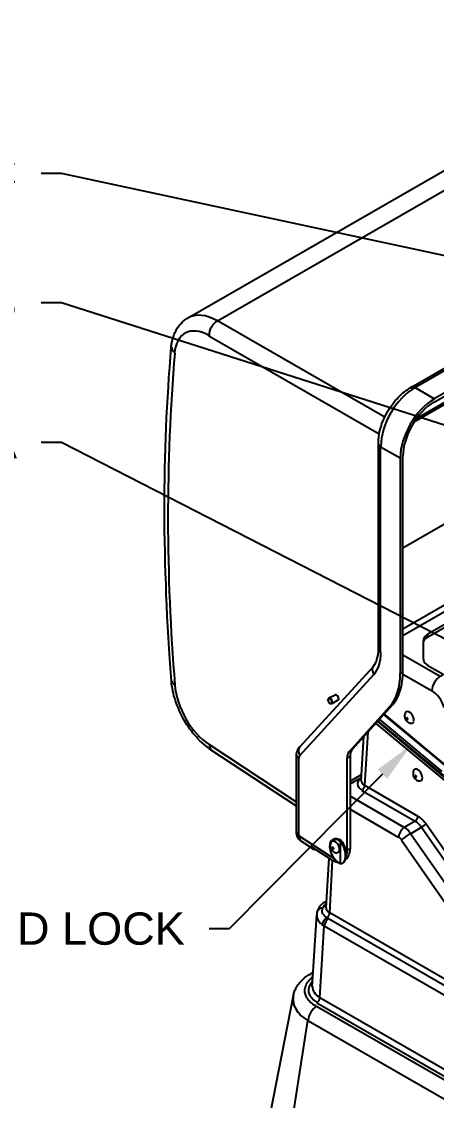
# Model space of a CAD drawing. Header units: feet. Extents: x -689 to 11593, y -511 to 1546.
# Drawn here: x 42.8 to 68.5, y 1283.7 to 1350.5 of the extents above; entities that cross this region are included whole.
import ezdxf
from ezdxf import colors
from ezdxf.entities.mleader import LeaderData, LeaderLine
from ezdxf.math import Vec2, Vec3

# ---------------------------------------------------------------- set-up
doc = ezdxf.new("R2010")
doc.units = ezdxf.units.FT
doc.header["$MEASUREMENT"] = 0
doc.layers.add('EQUIPMENT', color=6, linetype='Continuous')
doc.layers.add('TEXT', color=1, linetype='Continuous')
doc.styles.add('NEI-A', font='arial.ttf')

msp = doc.modelspace()

# ---------------------------------------------------------------- linework, layer by layer
at = {"layer": 'EQUIPMENT'}
for points in [[(59.80803, 1301.88399), (54.51795, 1305.3619), (54.40812, 1305.45343), (54.27998, 1305.54495), (54.06033, 1305.728), (53.93219, 1305.83783), (53.82236, 1305.94766), (53.71254, 1306.05748), (53.62101, 1306.16731), (53.51118, 1306.29545), (53.40135, 1306.40528), (53.30983, 1306.53341), (53.2, 1306.66154), (53.10848, 1306.80798), (53.01695, 1306.93611), (52.92543, 1307.08255), (52.85221, 1307.22899), (52.76069, 1307.37543), (52.54103, 1307.81475), (52.48611, 1307.96118), (52.41289, 1308.12593), (52.30307, 1308.4188), (52.26646, 1308.58355), (52.21154, 1308.72999), (52.17493, 1308.89473), (52.13832, 1309.04117), (52.12002, 1309.18761), (52.08341, 1309.35235), (52.0651, 1309.49879), (52.0651, 1309.64523), (51.95527, 1310.99978), (51.91867, 1311.67706), (51.86375, 1312.33603), (51.82714, 1313.01331), (51.79053, 1313.67228), (51.77223, 1314.34956), (51.73562, 1315.00853), (51.71731, 1315.6675), (51.6807, 1316.32648), (51.6624, 1316.98545), (51.6624, 1317.64442), (51.64409, 1318.3034), (51.62579, 1318.94406), (51.62579, 1321.54335), (51.64409, 1322.18401), (51.64409, 1322.82468), (51.6807, 1324.10602), (51.69901, 1324.72838), (51.73562, 1325.36905), (51.75392, 1325.99141), (51.79053, 1326.61377), (51.82714, 1327.25444), (51.86375, 1327.87681), (51.90036, 1328.48086), (51.95527, 1329.10323), (51.99188, 1329.72559), (52.0468, 1330.32965), (52.0468, 1330.40287), (52.0651, 1330.47609), (52.0651, 1330.54931), (52.10171, 1330.69575), (52.10171, 1330.75066), (52.13832, 1330.8971), (52.15663, 1330.95201), (52.19324, 1331.02523), (52.21154, 1331.08015), (52.22985, 1331.15337), (52.24815, 1331.20828), (52.28476, 1331.2815), (52.32137, 1331.33641), (52.33968, 1331.39133), (52.37629, 1331.44624), (52.41289, 1331.51946), (52.48611, 1331.62929), (52.52272, 1331.6659), (52.55933, 1331.72081), (52.61425, 1331.77573), (52.65086, 1331.83064), (52.70577, 1331.86725), (52.74238, 1331.92217), (52.85221, 1331.99539), (52.88882, 1332.0503), (52.99865, 1332.12352), (53.05356, 1332.14182), (107.82152, 1363.68099)], [(65.28117, 1326.00972), (54.90235, 1331.97708), (109.76183, 1363.57117), (120.03083, 1358.46413)], [(68.33807, 1326.94326), (123.17925, 1358.51904)], [(122.13588, 1357.38414), (122.11757, 1357.38414), (122.11757, 1357.36584), (122.08096, 1357.36584), (122.08096, 1357.34753), (67.05673, 1325.68023)], [(67.25809, 1325.9548), (122.17249, 1357.5855)], [(60.86971, 1299.21149), (60.08261, 1299.72402), (60.046, 1299.74233), (60.02769, 1299.77894), (59.99108, 1299.79724), (59.97278, 1299.83385), (59.93617, 1299.85216), (59.84464, 1300.03521), (59.84464, 1300.07181), (59.82634, 1300.10842), (59.82634, 1300.14503), (59.80803, 1300.18164), (59.80803, 1305.14224), (59.82634, 1305.17885), (59.82634, 1305.25207), (59.86295, 1305.32529), (59.86295, 1305.3619), (59.88125, 1305.38021), (59.93617, 1305.49004), (59.95447, 1305.50834), (59.97278, 1305.54495), (60.00939, 1305.56325), (64.58559, 1310.57877), (64.60389, 1310.61538), (64.6405, 1310.67029), (64.67711, 1310.7069), (64.71372, 1310.81673), (64.75033, 1310.87165), (64.78694, 1310.98148), (64.86016, 1311.27435), (64.86016, 1311.36588), (64.87846, 1311.4391), (64.87846, 1324.60025), (64.95168, 1325.11278), (65.06151, 1325.49718), (65.09812, 1325.60701), (65.31778, 1326.11955), (65.391, 1326.24768), (65.44591, 1326.35751), (65.51913, 1326.48564), (65.59235, 1326.59547), (65.68387, 1326.7053), (65.83031, 1326.92496), (65.92184, 1327.03479), (66.01336, 1327.12631), (66.10489, 1327.23614), (66.37946, 1327.51071), (66.48929, 1327.58393), (66.58081, 1327.65715), (66.69064, 1327.73037), (66.78216, 1327.80359), (66.89199, 1327.8585), (94.7519, 1343.89351)], [(118.56644, 1342.90505), (66.39776, 1312.86687)], [(122.33723, 1340.63525), (121.38538, 1341.1844), (121.38538, 1341.38575), (122.31893, 1340.8366), (122.50197, 1340.92813), (119.18881, 1342.85013), (66.39776, 1312.44586)], [(54.37151, 1331.06184), (64.93338, 1324.98465)], [(65.0066, 1311.42079), (65.0066, 1324.16093), (66.21471, 1323.48365), (66.21471, 1310.13945), (66.39776, 1310.23098), (66.37946, 1323.57518)], [(67.64249, 1312.15298), (67.64249, 1310.99978)], [(66.39776, 1311.27435), (68.70417, 1309.95641), (68.88721, 1310.04793), (67.93537, 1310.59707)], [(60.00939, 1305.03242), (64.58559, 1310.04793)], [(66.39776, 1310.08454), (68.17333, 1309.05947)], [(61.74834, 1308.47372), (61.74834, 1308.51033)], [(62.18766, 1308.7849), (61.80326, 1308.58355)], [(61.87648, 1308.25406), (61.89478, 1308.25406)], [(62.37071, 1308.45541), (61.98631, 1308.23576)], [(65.20795, 1307.55848), (69.56449, 1303.93413)], [(69.41805, 1303.11041), (69.47297, 1303.14702), (69.6011, 1303.97074), (65.24456, 1307.59509)], [(66.5259, 1307.65), (66.50759, 1307.61339), (66.50759, 1307.59509), (66.48929, 1307.55848), (66.48929, 1307.44865), (66.50759, 1307.43034), (66.50759, 1307.37543), (66.58081, 1307.22899), (66.59911, 1307.21069), (66.63572, 1307.17408), (66.65403, 1307.13747), (66.67233, 1307.11916), (66.70894, 1307.11916), (66.74555, 1307.08255), (66.76386, 1307.06425), (66.80047, 1307.06425), (66.81877, 1307.04594), (66.85538, 1307.04594)], [(64.71372, 1307.02764), (69.41805, 1303.11041), (69.56449, 1303.93413), (69.6011, 1303.97074)], [(64.82355, 1307.13747), (69.10687, 1303.54973), (69.16179, 1303.58634), (68.99704, 1303.71447)], [(68.92382, 1303.78769), (64.84185, 1307.17408)], [(68.8323, 1304.04396), (64.95168, 1307.28391)], [(63.81679, 1303.47651), (63.98153, 1306.20392)], [(67.33131, 1301.26163), (64.03644, 1303.16533), (64.2378, 1306.47849)], [(59.80803, 1302.14026), (54.38981, 1305.70969)], [(62.16935, 1298.60743), (59.95447, 1300.05351), (59.93617, 1304.83106)], [(63.1212, 1303.4399), (63.83509, 1303.86091)], [(63.1212, 1303.27515), (63.81679, 1303.67786)], [(63.85339, 1302.87245), (67.14826, 1300.96875), (66.47098, 1300.56604), (63.1212, 1302.50635)], [(63.1212, 1301.70094), (66.10489, 1299.98029)], [(74.01256, 1291.90787), (67.82554, 1300.7857)], [(61.93139, 1299.61419), (61.91309, 1299.57759), (61.91309, 1299.54098), (61.89478, 1299.50437), (61.89478, 1299.41284), (61.91309, 1299.37623), (61.91309, 1299.33962), (62.00461, 1299.15657), (62.04122, 1299.11997), (62.07783, 1299.08336), (62.09613, 1299.08336), (62.11444, 1299.06505), (62.15105, 1299.02844), (62.18766, 1299.02844), (62.22427, 1299.01014), (62.24257, 1298.99183), (62.27918, 1298.99183)], [(62.49884, 1299.6325), (62.49884, 1298.36947)], [(66.30624, 1299.77894), (72.49326, 1290.90111)], [(62.37071, 1298.40608), (62.31579, 1298.40608), (62.15105, 1298.46099), (62.04122, 1298.53421), (61.968, 1298.55252), (61.91309, 1298.60743), (60.75988, 1299.35793)], [(61.63851, 1295.58714), (61.82156, 1298.66235)], [(73.99425, 1289.45503), (85.14188, 1283.04835), (85.14188, 1281.85854), (61.85817, 1295.27596), (62.04122, 1298.51591)], [(85.34323, 1281.36431), (85.2151, 1281.41922), (84.95883, 1281.56566), (61.78495, 1294.90986), (61.67512, 1294.98308), (61.63851, 1295.00139), (61.6019, 1295.03799), (61.56529, 1295.0746), (61.52869, 1295.11121), (61.49208, 1295.14782), (61.47377, 1295.18443), (61.43716, 1295.22104), (61.41886, 1295.25765), (61.41886, 1295.29426), (61.40055, 1295.33087), (61.40055, 1295.45901), (61.41886, 1295.49561), (61.41886, 1295.53222), (61.43716, 1295.56883)], [(60.77819, 1290.69976), (61.05276, 1295.16613), (61.05276, 1295.00139), (61.12598, 1294.85495), (61.14428, 1294.80003), (61.18089, 1294.76342), (61.2175, 1294.72681), (61.23581, 1294.6902), (61.27242, 1294.65359), (61.30903, 1294.61698), (61.36394, 1294.58037), (61.40055, 1294.54377), (61.51038, 1294.47055), (84.70256, 1281.12635), (84.95883, 1280.97991), (85.06866, 1280.90669), (85.06866, 1276.29388), (61.25411, 1290.00417), (61.51038, 1294.47055)], [(59.60668, 1290.15061), (59.60668, 1290.20553), (59.69821, 1290.4801), (59.71651, 1290.51671), (59.75312, 1290.57162), (59.78973, 1290.68145), (59.82634, 1290.71806), (59.86295, 1290.77298), (59.88125, 1290.80959), (59.91786, 1290.8645), (59.99108, 1290.93772), (60.0643, 1291.02924), (60.21074, 1291.17568), (60.30226, 1291.2489), (60.37548, 1291.32212), (60.55853, 1291.43195), (60.66836, 1291.48686), (60.8331, 1291.59669)], [(84.37308, 1276.03761), (61.03446, 1289.47334), (60.96124, 1289.52825), (60.88802, 1289.56486), (60.8148, 1289.61977), (60.75988, 1289.67469), (60.68666, 1289.7113), (60.63175, 1289.76621), (60.57684, 1289.82113), (60.54023, 1289.87604), (60.50362, 1289.94926), (60.4487, 1290.00417), (60.4304, 1290.05909), (60.39379, 1290.114), (60.37548, 1290.18722), (60.33887, 1290.29705), (60.32057, 1290.37027), (60.32057, 1290.55332), (60.33887, 1290.62654), (60.37548, 1290.73637), (60.39379, 1290.80959), (60.41209, 1290.8645), (60.48531, 1290.97433), (60.54023, 1291.04755), (60.57684, 1291.10246), (60.68666, 1291.21229), (60.74158, 1291.26721), (60.8148, 1291.30382)], [(56.20199, 1272.70614), (59.60668, 1290.15061), (59.58838, 1290.0957), (59.58838, 1290.00417), (59.57007, 1289.94926), (59.58838, 1289.89435), (59.58838, 1289.78452), (59.60668, 1289.7296), (59.60668, 1289.67469), (59.62499, 1289.63808), (59.69821, 1289.41842), (59.73481, 1289.38181), (59.75312, 1289.3269), (59.82634, 1289.21707), (59.84464, 1289.18046), (59.88125, 1289.12554), (59.93617, 1289.08893), (59.97278, 1289.03402), (60.10091, 1288.90589), (60.15583, 1288.85097), (60.26565, 1288.77775), (60.32057, 1288.72284), (60.37548, 1288.68623), (60.4487, 1288.64962), (60.50362, 1288.61301), (83.84224, 1275.17729)], [(61.07107, 1289.7113), (84.90391, 1275.9827)], [(69.76585, 1282.29785), (65.51913, 1265.82353), (57.68468, 1270.34482), (60.50362, 1288.61301)]]:
    msp.add_lwpolyline(points, dxfattribs=at)
for points in [[(123.17925, 1358.7387), (68.33807, 1327.14461), (67.12995, 1327.8402), (94.7519, 1343.74707), (121.87961, 1359.37937)], [(67.93537, 1312.57399), (117.96238, 1341.38575), (117.96238, 1341.1844), (67.91706, 1312.35434)], [(65.75709, 1308.18084), (63.23103, 1305.38021), (63.06629, 1305.27038), (65.57405, 1308.07101)], [(63.1212, 1304.9775), (63.1212, 1299.2481), (62.93815, 1299.15657), (62.93815, 1304.88598)], [(67.55096, 1300.58435), (73.73799, 1291.70652), (73.06071, 1291.30382), (66.87369, 1300.18164)]]:
    msp.add_lwpolyline(points, close=True, dxfattribs=at)
for points in [[(66.39776, 1317.90069), (107.16255, 1341.36744, -0.23545212), (107.85813, 1341.42236)], [(67.03843, 1304.08057), (67.03843, 1304.04396), (67.02013, 1304.00735), (67.02013, 1303.8426), (67.03843, 1303.80599), (67.03843, 1303.76938), (67.09334, 1303.65956), (67.12995, 1303.62295), (67.14826, 1303.58634), (67.18487, 1303.56803), (67.22148, 1303.53142), (67.23978, 1303.51312), (67.27639, 1303.49481), (67.2947, 1303.49481), (67.313, 1303.47651), (67.34961, 1303.4582), (67.38622, 1303.4582, 0.32539641), (67.58509, 1303.56345)]]:
    msp.add_lwpolyline(points, format="xyb", dxfattribs=at)
for centre, radius, start, end in [((176.93917, 1319.78302), 125.10106, 175.3235571, 184.7562628), ((66.90115, 1307.21985), 0.19221, 260.999566, 333.098374), ((62.00031, 1295.10461), 0.94954, 111.2071396, 176.2851849)]:
    msp.add_arc(centre, radius, start, end, dxfattribs=at)
for points in [[(54.90328, 1331.98039), (54.21124, 1332.37347), (53.55427, 1332.43499), (53.06404, 1332.15262)], [(54.38057, 1331.06746), (53.26786, 1331.70351), (52.35394, 1331.23895), (52.24227, 1329.98053)], [(54.90592, 1331.98336), (54.60382, 1331.82397), (54.3695, 1331.41778), (54.38233, 1331.07575)], [(52.06785, 1330.34764), (52.05696, 1330.22153), (52.12788, 1330.09381), (52.26435, 1329.99375)], [(67.14442, 1327.84936), (65.97101, 1327.17937), (65.02518, 1325.5397), (65.03089, 1324.18539)], [(67.12212, 1327.84445), (67.03356, 1327.89309), (66.9499, 1327.90027), (66.88789, 1327.86455)], [(68.34543, 1327.14733), (67.17815, 1326.47374), (66.23231, 1324.83389), (66.23195, 1323.4831)], [(68.33982, 1326.95613), (67.26216, 1326.33792), (66.39151, 1324.82846), (66.39436, 1323.58325)], [(64.87846, 1324.3711), (64.87851, 1324.29931), (64.92684, 1324.23023), (65.0137, 1324.17777)], [(67.93428, 1312.36827), (67.78557, 1312.28222), (67.68774, 1312.17119), (67.65479, 1312.05107)], [(67.95258, 1312.56962), (67.76574, 1312.4615), (67.66079, 1312.31494), (67.66079, 1312.16214)], [(64.87846, 1311.63096), (64.87851, 1311.55917), (64.92684, 1311.49009), (65.0137, 1311.43763)], [(64.59551, 1310.06057), (64.87568, 1310.3683), (65.02542, 1310.84857), (65.02441, 1311.43623)], [(67.66079, 1311.00893), (67.66079, 1310.85612), (67.76574, 1310.70956), (67.95258, 1310.60145)], [(64.58889, 1310.59763), (64.46509, 1310.46188), (64.46616, 1310.24233), (64.59151, 1310.05945)], [(65.75989, 1308.19809), (66.174, 1308.65922), (66.3953, 1309.37415), (66.39419, 1310.24724)], [(52.08572, 1309.65079), (52.09312, 1309.5573), (52.16316, 1309.47187), (52.28321, 1309.40988)], [(65.59515, 1308.08827), (66.00926, 1308.54939), (66.23056, 1309.26432), (66.22945, 1310.13741)], [(68.71235, 1309.94984), (68.42942, 1309.78753), (68.19776, 1309.39551), (68.18841, 1309.06324)], [(52.25976, 1309.4131), (52.36729, 1308.02032), (53.2779, 1306.43666), (54.39038, 1305.70771)], [(68.95504, 1308.00069), (68.81927, 1308.45087), (68.51391, 1308.86588), (68.17179, 1309.06516)], [(61.78506, 1308.56286), (61.73607, 1308.53655), (61.73319, 1308.44664), (61.77863, 1308.36202)], [(61.90443, 1308.57995), (61.83589, 1308.62772), (61.7795, 1308.60183), (61.77699, 1308.52142)], [(61.77863, 1308.36202), (61.82406, 1308.27741), (61.90061, 1308.23014), (61.94959, 1308.25645)], [(61.95602, 1308.45728), (61.91059, 1308.54189), (61.83404, 1308.58916), (61.78506, 1308.56286)], [(62.03091, 1308.34442), (62.02894, 1308.42794), (61.97297, 1308.53217), (61.90443, 1308.57995)], [(61.91173, 1308.27051), (61.98014, 1308.22819), (62.03288, 1308.26089), (62.03091, 1308.34442)], [(61.94959, 1308.25645), (61.99858, 1308.28275), (62.00146, 1308.37267), (61.95602, 1308.45728)], [(62.37703, 1308.67694), (62.32681, 1308.77046), (62.24639, 1308.82495), (62.19741, 1308.79864)], [(62.37926, 1308.45998), (62.42825, 1308.48628), (62.42725, 1308.58342), (62.37703, 1308.67694)], [(66.86685, 1307.6705), (66.72427, 1307.798), (66.57522, 1307.79238), (66.52726, 1307.65769)], [(67.06378, 1307.17789), (67.09586, 1307.32678), (67.00942, 1307.543), (66.86685, 1307.6705)], [(66.63121, 1307.38519), (66.61807, 1307.37762), (66.62173, 1307.34663), (66.63939, 1307.31597)], [(66.68698, 1307.34337), (66.66932, 1307.37403), (66.64435, 1307.39275), (66.63121, 1307.38519)], [(66.63939, 1307.31597), (66.65705, 1307.2853), (66.68201, 1307.26658), (66.69515, 1307.27415)], [(66.69515, 1307.27415), (66.7083, 1307.28172), (66.70463, 1307.31271), (66.68698, 1307.34337)], [(54.40493, 1305.72122), (54.40082, 1305.57007), (54.44924, 1305.45259), (54.54039, 1305.39257)], [(60.01269, 1305.58211), (59.88889, 1305.44636), (59.88996, 1305.22681), (60.01531, 1305.04394)], [(59.80803, 1305.04123), (59.80808, 1304.96945), (59.85641, 1304.90036), (59.94327, 1304.8479)], [(60.0111, 1305.04808), (59.9702, 1305.00353), (59.94808, 1304.93423), (59.94775, 1304.84959)], [(63.06468, 1305.28363), (62.98539, 1305.19564), (62.94283, 1305.05939), (62.94268, 1304.89311)], [(63.24773, 1305.37515), (63.16844, 1305.28716), (63.12587, 1305.15091), (63.12572, 1304.98463)], [(67.26874, 1304.18055), (67.17075, 1304.21424), (67.09043, 1304.17905), (67.0581, 1304.08825)], [(63.8388, 1303.67251), (63.48022, 1303.4449), (63.49422, 1303.09462), (63.87061, 1302.87682)], [(67.16205, 1303.79745), (67.14891, 1303.78988), (67.15257, 1303.75889), (67.17023, 1303.72822)], [(67.21781, 1303.75563), (67.20016, 1303.78629), (67.17519, 1303.80501), (67.16205, 1303.79745)], [(67.17023, 1303.72822), (67.18789, 1303.69756), (67.21285, 1303.67884), (67.22599, 1303.68641)], [(67.22599, 1303.68641), (67.23913, 1303.69398), (67.23547, 1303.72497), (67.21781, 1303.75563)], [(67.53291, 1303.92498), (67.46747, 1304.0494), (67.36673, 1304.14685), (67.26874, 1304.18055)], [(67.58586, 1303.57768), (67.61855, 1303.66813), (67.59836, 1303.80056), (67.53291, 1303.92498)], [(63.81735, 1303.49032), (63.81001, 1303.37109), (63.89027, 1303.25668), (64.03896, 1303.17435)], [(63.85914, 1302.88289), (63.95143, 1302.93816), (64.02859, 1303.06886), (64.03364, 1303.1785)], [(67.54562, 1300.58149), (67.43083, 1300.74832), (67.29192, 1300.88285), (67.1478, 1300.96677)], [(67.154, 1300.97919), (67.24629, 1301.03446), (67.32345, 1301.16516), (67.32851, 1301.2748)], [(67.83123, 1300.78375), (67.68602, 1300.99294), (67.51092, 1301.16179), (67.32977, 1301.26731)], [(59.82634, 1300.26368), (59.82639, 1300.19189), (59.87471, 1300.12281), (59.96157, 1300.07035)], [(66.48459, 1300.58146), (66.29524, 1300.46966), (66.13803, 1300.20343), (66.12902, 1299.97934)], [(66.88371, 1300.21179), (66.68708, 1300.10655), (66.43907, 1299.92469), (66.32406, 1299.8014)], [(66.8842, 1300.19543), (66.76667, 1300.36079), (66.62524, 1300.494), (66.47916, 1300.57691)], [(67.55484, 1300.59062), (67.65233, 1300.64091), (67.7738, 1300.73059), (67.82894, 1300.793)], [(59.95733, 1300.0794), (59.95468, 1299.92735), (60.00391, 1299.80936), (60.09506, 1299.74933)], [(61.92922, 1299.69918), (61.82193, 1299.53768), (61.83172, 1299.25666), (61.95463, 1298.96972)], [(62.50687, 1299.71169), (62.27041, 1299.87642), (62.04371, 1299.87151), (61.92922, 1299.69918)], [(62.2283, 1299.66975), (62.09812, 1299.76095), (61.97518, 1299.74104), (61.93276, 1299.62188)], [(62.58009, 1299.7483), (62.38609, 1299.88345), (62.19572, 1299.90609), (62.06987, 1299.80897)], [(62.4744, 1299.24242), (62.46085, 1299.40079), (62.35848, 1299.57855), (62.2283, 1299.66975)], [(62.83253, 1298.96067), (62.80429, 1299.23784), (62.68569, 1299.52205), (62.51828, 1299.71378)], [(62.89294, 1298.82876), (62.90609, 1299.14725), (62.77835, 1299.51543), (62.57319, 1299.75039)], [(66.32958, 1299.79383), (66.27112, 1299.87772), (66.20044, 1299.9453), (66.12713, 1299.98735)], [(60.76358, 1299.37781), (60.80734, 1299.24926), (60.90761, 1299.1832), (61.04007, 1299.19567)], [(61.95463, 1298.96972), (62.07754, 1298.68277), (62.29326, 1298.43736), (62.51457, 1298.33268)], [(62.0367, 1299.34938), (62.02356, 1299.34181), (62.02722, 1299.31082), (62.04488, 1299.28016)], [(62.09247, 1299.30756), (62.07481, 1299.33823), (62.04984, 1299.35695), (62.0367, 1299.34938)], [(62.04488, 1299.28016), (62.06254, 1299.2495), (62.08751, 1299.23077), (62.10065, 1299.23834)], [(62.10065, 1299.23834), (62.11379, 1299.24591), (62.11013, 1299.2769), (62.09247, 1299.30756)], [(62.28467, 1299.01081), (62.40903, 1298.98771), (62.48795, 1299.08405), (62.4744, 1299.24242)], [(62.65753, 1298.34724), (62.79473, 1298.452), (62.86078, 1298.6835), (62.83253, 1298.96067)], [(62.85022, 1298.6071), (63.02603, 1298.72469), (63.12378, 1298.96182), (63.12374, 1299.27067)], [(62.88215, 1298.7891), (62.92091, 1298.89617), (62.94071, 1299.0219), (62.9407, 1299.16085)], [(62.51437, 1298.3259), (62.72855, 1298.30938), (62.87979, 1298.51027), (62.89294, 1298.82876)], [(61.44668, 1295.57469), (61.28143, 1295.59357), (61.13633, 1295.51802), (61.09184, 1295.38993)], [(61.6498, 1295.868), (61.54804, 1295.78522), (61.47764, 1295.69102), (61.44316, 1295.59152)], [(61.66053, 1295.78314), (61.57258, 1295.72732), (61.50446, 1295.66206), (61.46003, 1295.59106)], [(61.6647, 1295.99276), (61.64341, 1295.99174), (61.62393, 1295.98623), (61.60683, 1295.97638)], [(61.63908, 1295.60095), (61.63174, 1295.48173), (61.71199, 1295.36731), (61.86069, 1295.28498)], [(61.69711, 1294.97689), (61.54734, 1294.89786), (61.42486, 1294.71371), (61.41564, 1294.5537)], [(61.78999, 1294.92574), (61.65229, 1294.83915), (61.53987, 1294.64496), (61.533, 1294.48179)], [(61.68814, 1294.97975), (61.77762, 1295.03772), (61.85047, 1295.16453), (61.85537, 1295.27083)], [(60.83646, 1291.53172), (60.77576, 1291.53629), (60.72052, 1291.52478), (60.67363, 1291.49777)], [(60.81078, 1291.0432), (60.36443, 1290.62176), (60.47923, 1290.08091), (61.089, 1289.7325)], [(60.79751, 1290.71332), (60.78195, 1290.45218), (60.95319, 1290.20014), (61.27039, 1290.0173)], [(61.04264, 1289.48507), (60.77034, 1289.32885), (60.54358, 1288.95815), (60.52033, 1288.63119)], [(61.07681, 1289.72174), (61.1691, 1289.777), (61.24626, 1289.90771), (61.25132, 1290.01735)]]:
    msp.add_open_spline(points, degree=3, dxfattribs=at)

# ---------------------------------------------------------------- leaders
at = {"layer": 'TEXT'}
ml = msp.add_multileader_mtext('Standard', dxfattribs=at)
ml.set_content('PHASE C', color=256, style='NEI-A')
ml.set_leader_properties()
ml.build(insert=Vec2(0, 0))
ml.multileader.update_dxf_attribs({"dogleg_length": 0.0625, "arrow_head_size": 2.5, "scale": 20})
ctx = ml.context
ctx.base_point, ctx.scale, ctx.char_height, ctx.arrow_head_size, ctx.landing_gap_size, ctx.plane_origin = Vec3(29.04782, 1341.1089), 20, 2, 2.5, 1.5, Vec3(153.25383, 1269.06525)
ctx.text_align_type = 2
notes = []
notes.append((ctx, [(0, (1, 1, 0), (45.23779, 1341.1089), (-1, 0), 1.25, [(0, [(112.12024, 1326.75577)], 0, [])])]))
ctx.mtext.insert, ctx.mtext.alignment, ctx.mtext.line_spacing_factor, ctx.mtext.flow_direction = Vec3(42.48779, 1342.12596), 3, 0.9, 5
ml = msp.add_multileader_mtext('Standard', dxfattribs=at)
ml.set_content('PHASE B', color=256, style='NEI-A')
ml.set_leader_properties()
ml.build(insert=Vec2(0, 0))
ml.multileader.update_dxf_attribs({"dogleg_length": 0.0625, "arrow_head_size": 2.5, "scale": 20})
ctx = ml.context
ctx.base_point, ctx.scale, ctx.char_height, ctx.arrow_head_size, ctx.landing_gap_size, ctx.plane_origin = Vec3(29.24018, 1333.09509), 20, 2, 2.5, 1.5, Vec3(136.25782, 1259.47354)
ctx.text_align_type = 2
notes.append((ctx, [(0, (1, 1, 0), (45.23779, 1333.09509), (-1, 0), 1.25, [(0, [(95.12423, 1317.16405)], 0, [])])]))
ctx.mtext.insert, ctx.mtext.alignment, ctx.mtext.line_spacing_factor, ctx.mtext.flow_direction = Vec3(42.48779, 1334.11214), 3, 0.9, 5
ml = msp.add_multileader_mtext('Standard', dxfattribs=at)
ml.set_content('ADD 3 FT OF SLACK ON MVAC CABLES FOR SERVICE LOOP', color=256, style='NEI-A')
ml.set_leader_properties()
ml.build(insert=Vec2(0, 0))
ml.multileader.update_dxf_attribs({"dogleg_length": 0.0625, "arrow_head_size": 2.14436, "scale": 20})
ctx = ml.context
ctx.base_point, ctx.scale, ctx.char_height, ctx.arrow_head_size, ctx.landing_gap_size, ctx.plane_origin = Vec3(253.47911, 1325.31313), 20, 1.7154879, 2.14436, 1.28662, Vec3(213.54078, 1288.22365)
ctx.text_align_type = 2
notes.append((ctx, [(1, (1, 1, 0), (273.86867, 1325.31313), (-1, 0), 1.07218, [(0, [(306.31772, 1307.66004)], 0, [])])]))
ctx.mtext.insert, ctx.mtext.width, ctx.mtext.defined_height, ctx.mtext.alignment, ctx.mtext.line_spacing_factor, ctx.mtext.flow_direction = Vec3(271.50988, 1326.1855), 17.1506188, 4.59906, 3, 0.9, 5
ml = msp.add_multileader_mtext('Standard', dxfattribs=at)
ml.set_content('PHASE A', color=256, style='NEI-A')
ml.set_leader_properties()
ml.build(insert=Vec2(0, 0))
ml.multileader.update_dxf_attribs({"dogleg_length": 0.0625, "arrow_head_size": 2.5, "scale": 20})
ctx = ml.context
ctx.base_point, ctx.scale, ctx.char_height, ctx.arrow_head_size, ctx.landing_gap_size, ctx.plane_origin = Vec3(29.08738, 1324.43864), 20, 2, 2.5, 1.5, Vec3(119.27002, 1249.88657)
ctx.text_align_type = 2
notes.append((ctx, [(0, (1, 1, 0), (45.23779, 1324.43864), (-1, 0), 1.25, [(0, [(78.13643, 1307.57709)], 0, [])])]))
ctx.mtext.insert, ctx.mtext.alignment, ctx.mtext.line_spacing_factor, ctx.mtext.flow_direction = Vec3(42.48779, 1325.45569), 3, 0.9, 5
ml = msp.add_multileader_mtext('Standard', dxfattribs=at)
ml.set_content('KIT, COVER WIND LOCK', color=256, style='NEI-A')
ml.set_leader_properties()
ml.build(insert=Vec2(0, 0))
ml.multileader.update_dxf_attribs({"dogleg_length": 0.0625, "arrow_head_size": 2.5, "scale": 20})
ctx = ml.context
ctx.base_point, ctx.scale, ctx.char_height, ctx.arrow_head_size, ctx.landing_gap_size, ctx.plane_origin = Vec3(27.67785, 1294.2875), 20, 2, 2.5, 1.5, Vec3(-36.64212, 1249.04533)
ctx.text_align_type = 2
notes.append((ctx, [(1, (1, 1, 0), (55.63454, 1294.2875), (-1, 0), 1.25, [(0, [(66.89199, 1305.66393)], 0, [])])]))
ctx.mtext.insert, ctx.mtext.width, ctx.mtext.alignment, ctx.mtext.line_spacing_factor, ctx.mtext.flow_direction = Vec3(52.88454, 1295.30455), 24.0519796, 3, 0.9, 5
for ctx, leaders in notes:
    for number, flags, end, landing, length, lines in leaders:
        leader = LeaderData()
        leader.index, (leader.has_last_leader_line, leader.has_dogleg_vector, leader.attachment_direction) = number, flags
        leader.last_leader_point, leader.dogleg_vector, leader.dogleg_length = Vec3(end), Vec3(landing), length
        for number, points, colour, breaks in lines:
            line = LeaderLine()
            line.index, line.vertices, line.color, line.breaks = number, Vec3.list(points), colors.encode_raw_color(colour), breaks
            leader.lines.append(line)
        ctx.leaders.append(leader)

doc.saveas('drawing.dxf')
